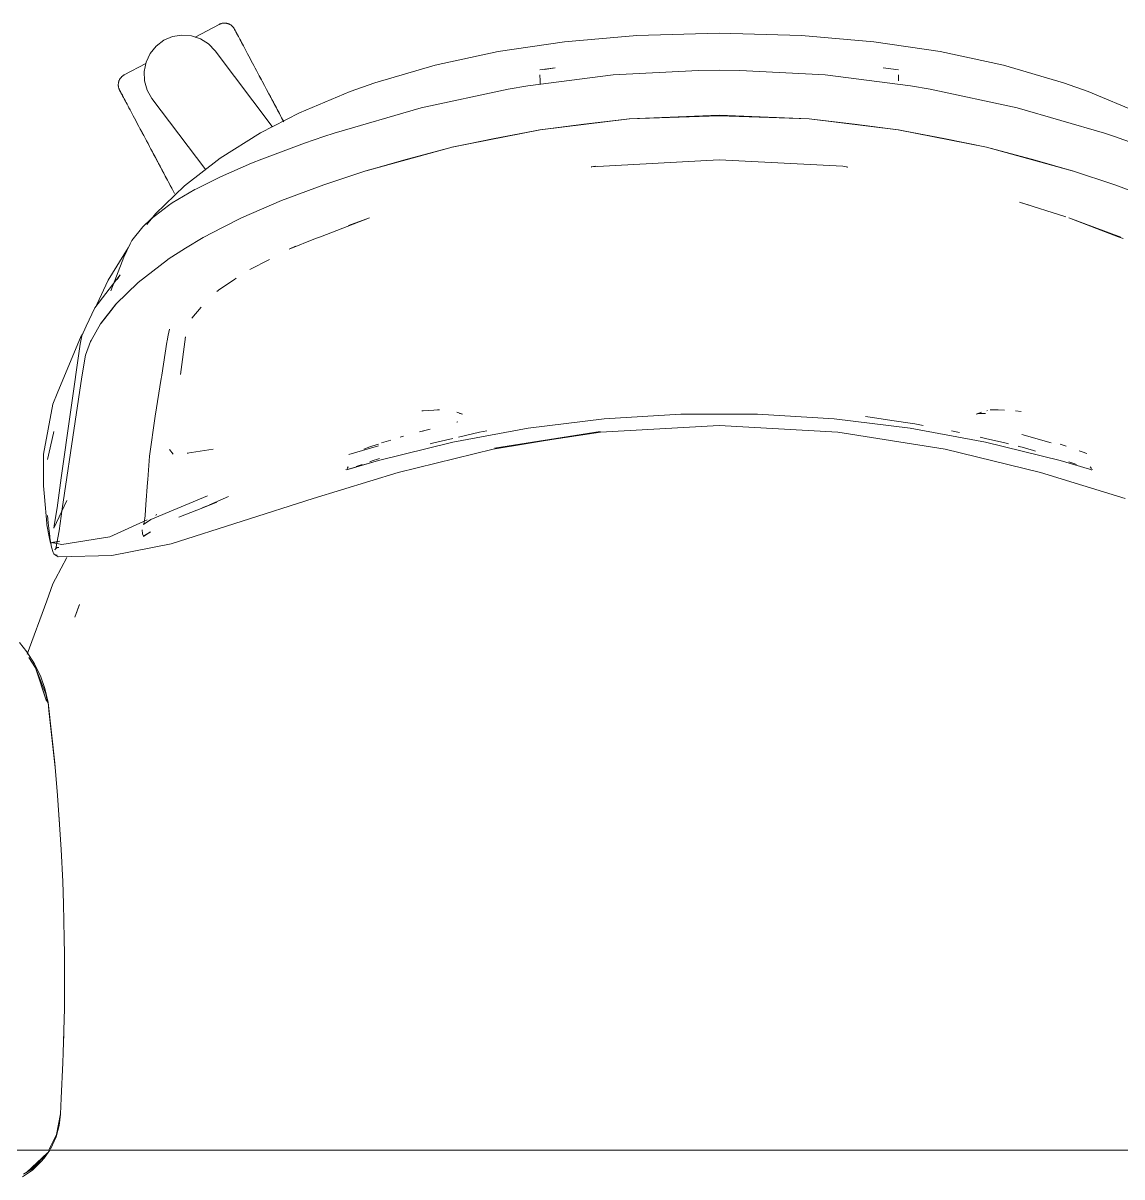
# Model space of a CAD drawing. Header units: millimetres. Extents: x 155927 to 317870, y -36033 to 97293.
# Drawn here: x 176672.1 to 177060.7, y 25118.5 to 25526.6 of the extents above; entities that cross this region are included whole.
import ezdxf

# ---------------------------------------------------------------- set-up
doc = ezdxf.new("R2010")
doc.units = ezdxf.units.MM
doc.header["$MEASUREMENT"] = 0
doc.layers.add('G-IMPT', color=8, linetype='CONTINUOUS', lineweight=9)
doc.layers.add('I-FURN', color=8, linetype='CONTINUOUS', lineweight=9)

msp = doc.modelspace()

# ---------------------------------------------------------------- linework, layer by layer
at = {"layer": 'G-IMPT'}
for p, q in [((176918.26, 25523.13), (176889.12, 25522.28)), ((176947.4, 25522.28), (176918.26, 25523.13)), ((176863.55, 25520.02), (176840.13, 25516.53)), ((176889.12, 25522.28), (176863.55, 25520.02)), ((176972.97, 25520.02), (176947.4, 25522.28)), ((176996.39, 25516.53), (176972.97, 25520.02)), ((176817.76, 25511.72), (176840.13, 25516.53)), ((177018.75, 25511.72), (176996.39, 25516.53)), ((176796.52, 25505.54), (176817.76, 25511.72)), ((176854.84, 25510.12), (176860.26, 25510.77)), ((176856.49, 25510.2), (176860.26, 25510.77)), ((176981.68, 25510.12), (176976.26, 25510.77)), ((177040, 25505.54), (177018.75, 25511.72)), ((176880.74, 25508.29), (176850.58, 25504.47)), ((176854.81, 25508.36), (176854.89, 25506.27)), ((176854.81, 25508.36), (176854.82, 25508.25)), ((176910.95, 25509.9), (176880.74, 25508.29)), ((176910.95, 25509.9), (176918.26, 25510)), ((176925.57, 25509.9), (176918.26, 25510)), ((176925.57, 25509.9), (176955.78, 25508.29)), ((176955.78, 25508.29), (176985.94, 25504.47)), ((176981.63, 25506.27), (176981.71, 25508.36)), ((176981.71, 25508.36), (176981.7, 25508.25)), ((176787.79, 25502.47), (176769.81, 25494.95)), ((176787.79, 25502.47), (176796.52, 25505.54)), ((176843.65, 25503.29), (176812.86, 25496.62)), ((176850.58, 25504.47), (176843.65, 25503.29)), ((176854.93, 25505.02), (176854.89, 25506.27)), ((176985.94, 25504.47), (176992.87, 25503.29)), ((177023.65, 25496.62), (176992.87, 25503.29)), ((177040, 25505.54), (177048.73, 25502.47)), ((177048.73, 25502.47), (177066.71, 25494.95)), ((176769.81, 25494.95), (176756.04, 25487.86)), ((176782.04, 25487.68), (176812.86, 25496.62)), ((177023.65, 25496.62), (177054.48, 25487.68)), ((176886.44, 25492.76), (176854.85, 25488.93)), ((176886.48, 25492.72), (176854.93, 25488.94)), ((176870.41, 25490.88), (176854.93, 25488.94)), ((176870.41, 25490.88), (176886.48, 25492.72)), ((176918.26, 25494.09), (176886.44, 25492.76)), ((176886.48, 25492.72), (176918.26, 25493.86)), ((176886.48, 25492.72), (176901.38, 25493.4)), ((176901.38, 25493.4), (176918.26, 25493.86)), ((176950.08, 25492.76), (176918.26, 25494.09)), ((176935.14, 25493.4), (176918.26, 25493.86)), ((176950.04, 25492.72), (176918.26, 25493.86)), ((176935.14, 25493.4), (176950.04, 25492.72)), ((176950.04, 25492.72), (176981.59, 25488.94)), ((176950.04, 25492.72), (176966.11, 25490.88)), ((176950.08, 25492.76), (176981.67, 25488.93)), ((176981.59, 25488.94), (176966.11, 25490.88)), ((176756.04, 25487.86), (176741.74, 25478.89)), ((176771.61, 25484.14), (176778.43, 25486.48)), ((176782.04, 25487.68), (176778.43, 25486.48)), ((176854.93, 25488.94), (176823.69, 25482.72)), ((176823.69, 25482.72), (176854.85, 25488.93)), ((176854.93, 25488.94), (176838.82, 25485.84)), ((177012.72, 25482.76), (176981.59, 25488.94)), ((176981.59, 25488.94), (176997.7, 25485.84)), ((177012.72, 25482.76), (176981.67, 25488.93)), ((177054.48, 25487.68), (177058.09, 25486.48)), ((177065.02, 25484.08), (177058.09, 25486.48)), ((176771.61, 25484.14), (176756.54, 25478.54)), ((176823.8, 25482.76), (176793.3, 25474.38)), ((176823.8, 25482.76), (176793.39, 25474.34)), ((176806.56, 25478.11), (176823.8, 25482.76)), ((176823.8, 25482.76), (176838.82, 25485.84)), ((177012.72, 25482.76), (176997.7, 25485.84)), ((177029.96, 25478.11), (177012.72, 25482.76)), ((177012.72, 25482.76), (177043.22, 25474.38)), ((177012.72, 25482.76), (177043.13, 25474.34)), ((176741.74, 25478.89), (176729.14, 25469.08)), ((176752.86, 25477.06), (176756.54, 25478.54)), ((176806.56, 25478.11), (176793.39, 25474.34)), ((176918.26, 25478.27), (176872.92, 25475.77)), ((176918.26, 25478.32), (176961.99, 25476)), ((176918.26, 25478.27), (176961.99, 25476)), ((177029.96, 25478.11), (177043.13, 25474.34)), ((176741.9, 25472.29), (176752.86, 25477.06)), ((176778.39, 25469.37), (176793.3, 25474.38)), ((176872.92, 25475.77), (176874.53, 25476)), ((176872.98, 25475.72), (176873.23, 25475.76)), ((176874.53, 25476), (176873.23, 25475.76)), ((176961.99, 25476), (176963.77, 25475.73)), ((176961.99, 25476), (176963.29, 25475.76)), ((176963.54, 25475.72), (176963.29, 25475.76)), ((177043.22, 25474.38), (177058.13, 25469.37)), ((176733.44, 25468.07), (176741.46, 25472.07)), ((176741.9, 25472.29), (176741.46, 25472.07)), ((176718.85, 25459.12), (176729.14, 25469.08)), ((176732.85, 25467.76), (176724.85, 25463.03)), ((176733.44, 25468.07), (176732.85, 25467.76)), ((176778.39, 25469.37), (176763.51, 25463.91)), ((177073.01, 25463.91), (177058.13, 25469.37)), ((176717.43, 25457.45), (176723.56, 25462.17)), ((176723.56, 25462.17), (176724.85, 25463.03)), ((176763.51, 25463.91), (176749.28, 25457.74)), ((177024.4, 25463.31), (177027.84, 25462.24)), ((177024.4, 25463.31), (177040.89, 25458.06)), ((176718.85, 25459.12), (176715.85, 25455.45)), ((176742.56, 25454.35), (176749.28, 25457.74)), ((176794.64, 25457.78), (176777.2, 25451.07)), ((176794.64, 25457.78), (176787.21, 25455.06)), ((177041.88, 25457.78), (177060.28, 25450.96)), ((177041.88, 25457.78), (177059.32, 25451.07)), ((176710.54, 25449.69), (176714.4, 25454.56)), ((176714.4, 25454.56), (176717.43, 25457.45)), ((176742.56, 25454.35), (176735.76, 25450.78)), ((176710.54, 25449.69), (176709.93, 25448.56)), ((176729.54, 25447.01), (176735.76, 25450.78)), ((176775.47, 25450.4), (176766.14, 25446.68)), ((176777.2, 25451.07), (176775.47, 25450.4)), ((177059.32, 25451.07), (177061.05, 25450.4)), ((176702.11, 25435.75), (176709.23, 25447.2)), ((176708.75, 25446.12), (176707.68, 25443.89)), ((176709.93, 25448.56), (176708.75, 25446.12)), ((176729.54, 25447.01), (176723.44, 25443.13)), ((176766.14, 25446.68), (176768.39, 25447.68)), ((176703.17, 25431.98), (176707.68, 25443.89)), ((176712.75, 25434.94), (176723.18, 25442.96)), ((176723.44, 25443.13), (176723.18, 25442.96)), ((176752.31, 25439.51), (176759.28, 25443.05)), ((176706.4, 25437.64), (176697.46, 25425.94)), ((176706.4, 25437.64), (176705.41, 25435.91)), ((176698.13, 25427.12), (176702.11, 25435.75)), ((176712.75, 25434.94), (176704.84, 25427.2)), ((176741.7, 25432.48), (176746.83, 25435.98)), ((176746.83, 25435.98), (176747.41, 25436.37)), ((176741.7, 25432.48), (176740.6, 25431.73)), ((176694.42, 25419.41), (176697.46, 25425.94)), ((176699.43, 25420.24), (176704.84, 25427.2)), ((176705.15, 25427.41), (176699.75, 25420.46)), ((176705.15, 25427.41), (176702.34, 25423.84)), ((176735.07, 25426.21), (176731.73, 25422.3)), ((176699.75, 25420.46), (176702.34, 25423.84)), ((176693.14, 25416.66), (176692.37, 25415.49)), ((176694.42, 25419.41), (176692.85, 25416.05)), ((176699.43, 25420.24), (176696.14, 25414.4)), ((176723.86, 25418.4), (176723.4, 25416.23)), ((176685.53, 25365.84), (176692.21, 25413.06)), ((176692.37, 25415.49), (176685.57, 25399.04)), ((176692.21, 25413.06), (176692.85, 25416.05)), ((176694.17, 25409.19), (176695.92, 25413.98)), ((176696.14, 25414.4), (176695.92, 25413.98)), ((176721.11, 25402.06), (176722.91, 25413.78)), ((176722.91, 25413.78), (176722.98, 25414.25)), ((176723.4, 25416.23), (176722.98, 25414.25)), ((176727.79, 25402.36), (176729.57, 25415.71)), ((176729.57, 25415.71), (176729.42, 25415.24)), ((176694.17, 25409.19), (176692.87, 25401.52)), ((176690.48, 25385.75), (176692.87, 25401.52)), ((176718.82, 25387.58), (176720.93, 25400.94)), ((176720.93, 25400.94), (176721.01, 25401.45)), ((176721.11, 25402.06), (176721.01, 25401.45)), ((176685.57, 25399.04), (176684.18, 25395.68)), ((176682.59, 25391.82), (176684.18, 25395.68)), ((176679.35, 25374.12), (176682.59, 25391.82)), ((176813.58, 25389.48), (176813.1, 25389.45)), ((176817.28, 25389.76), (176813.58, 25389.48)), ((176817.28, 25389.76), (176818.66, 25389.86)), ((176819.36, 25389.86), (176818.66, 25389.86)), ((176827.45, 25388.33), (176825.5, 25389.01)), ((176827.45, 25388.33), (176826.4, 25388.54)), ((176904.7, 25388.32), (176877.63, 25386.67)), ((176931.82, 25388.32), (176904.7, 25388.32)), ((176931.82, 25388.32), (176958.89, 25386.67)), ((177009.07, 25388.33), (177011.02, 25389.01)), ((177010.12, 25388.54), (177009.07, 25388.33)), ((177010.12, 25388.54), (177012.42, 25388.57)), ((177012.28, 25388.59), (177012.42, 25388.57)), ((177012.91, 25389.54), (177013.18, 25389.62)), ((177014.13, 25389.87), (177019.18, 25389.78)), ((177014.13, 25389.87), (177016.91, 25389.86)), ((177019.18, 25389.78), (177016.91, 25389.86)), ((177022.98, 25389.47), (177025.07, 25389.25)), ((176685.92, 25354.88), (176690.48, 25385.75)), ((176718.82, 25387.58), (176716.79, 25373.51)), ((176825.85, 25385.66), (176825.44, 25385.52)), ((176850.71, 25383.37), (176877.63, 25386.67)), ((176876.27, 25381.97), (176918.26, 25384.33)), ((176960.25, 25381.97), (176918.26, 25384.33)), ((176985.81, 25383.37), (176958.89, 25386.67)), ((176971.66, 25387.29), (176970, 25387.47)), ((176980.18, 25385.99), (176971.66, 25387.29)), ((176980.18, 25385.99), (176985.81, 25385.14)), ((176985.81, 25385.14), (176987.43, 25384.89)), ((176990.34, 25384.34), (176987.43, 25384.89)), ((176680.76, 25372.26), (176682.8, 25381.56)), ((176682.8, 25381.56), (176682.96, 25382.14)), ((176805.43, 25380.15), (176806.55, 25380.48)), ((176812.23, 25382.06), (176816.09, 25383.06)), ((176812.23, 25382.06), (176813.75, 25382.45)), ((176824.04, 25378.44), (176850.71, 25383.37)), ((176833.45, 25381.92), (176826.03, 25380.21)), ((176836.08, 25382.39), (176833.45, 25381.92)), ((176838.36, 25375.98), (176876.1, 25382.23)), ((176876.1, 25382.23), (176838.74, 25376.24)), ((176876.27, 25381.97), (176838.74, 25376.24)), ((176998.16, 25375.98), (176960.25, 25381.97)), ((177012.48, 25378.44), (176985.81, 25383.37)), ((177000.44, 25382.41), (177003.26, 25381.88)), ((177010.49, 25380.21), (177012.46, 25379.76)), ((177035.7, 25378.18), (177025.23, 25381.11)), ((176730.11, 25374.52), (176739.28, 25375.92)), ((176797.73, 25377.09), (176787.3, 25374.05)), ((176792.55, 25375.96), (176794.71, 25376.72)), ((176795.43, 25376.98), (176794.71, 25376.72)), ((176795.43, 25376.98), (176797.73, 25377.75)), ((176824.04, 25378.44), (176797.72, 25371.89)), ((176798.86, 25378.13), (176799.65, 25378.37)), ((176799.65, 25378.37), (176802.14, 25379.16)), ((176804.67, 25367.66), (176838.36, 25375.98)), ((176817.31, 25378.21), (176816.02, 25377.87)), ((176824.06, 25379.76), (176817.31, 25378.21)), ((176998.16, 25375.98), (177031.84, 25367.66)), ((177019.21, 25378.21), (177012.46, 25379.76)), ((177012.48, 25378.44), (177038.8, 25371.89)), ((177019.21, 25378.21), (177020.51, 25377.87)), ((177024.23, 25376.91), (177024.05, 25376.95)), ((177025.37, 25376.59), (177024.23, 25376.91)), ((177025.37, 25376.59), (177029.37, 25375.47)), ((177038.79, 25377.73), (177041, 25377.01)), ((176679.35, 25374.12), (176679.32, 25367.15)), ((176716.78, 25373.43), (176716.16, 25365.19)), ((176716.78, 25373.43), (176716.79, 25373.51)), ((176725.16, 25374.17), (176723.89, 25375.81)), ((176730.11, 25374.52), (176730.46, 25374.57)), ((176797.72, 25371.89), (176786.5, 25368.62)), ((176797.72, 25371.89), (176786.9, 25368.78)), ((176797.72, 25371.89), (176787.19, 25368.83)), ((176794.7, 25371.5), (176795.5, 25371.79)), ((176797.73, 25372.52), (176795.5, 25371.79)), ((176797.73, 25372.52), (176798.18, 25372.67)), ((177029.37, 25375.47), (177030.06, 25375.27)), ((177038.8, 25371.89), (177049.22, 25368.82)), ((177046.55, 25375.02), (177045.54, 25375.39)), ((177046.55, 25375.02), (177048.21, 25374.41)), ((176786.5, 25368.62), (176786.26, 25368.76)), ((176787.04, 25369.71), (176786.66, 25369.1)), ((176787.04, 25369.71), (176786.89, 25369.5)), ((176787.19, 25368.83), (176786.9, 25368.78)), ((176790.98, 25370.16), (176789.9, 25369.77)), ((176791.95, 25370.51), (176790.98, 25370.16)), ((177044, 25370.73), (177041.9, 25371.48)), ((177044, 25370.73), (177044.65, 25370.49)), ((177049.5, 25368.75), (177049.22, 25368.82)), ((177049.48, 25369.71), (177049.63, 25369.5)), ((177049.48, 25369.71), (177049.86, 25369.1)), ((177049.79, 25368.68), (177049.5, 25368.75)), ((177050.02, 25368.62), (177049.79, 25368.68)), ((177050.25, 25368.71), (177050.02, 25368.62)), ((176679.32, 25367.15), (176679.32, 25362.98)), ((176685.53, 25365.84), (176684.09, 25355.18)), ((176716.08, 25364.2), (176715.52, 25356.34)), ((176716.16, 25365.19), (176716.08, 25364.2)), ((176804.67, 25367.66), (176774.7, 25358.48)), ((177061.82, 25358.48), (177031.84, 25367.66)), ((176679.66, 25359.03), (176679.32, 25362.98)), ((176680.47, 25349.7), (176679.66, 25359.03)), ((176682.9, 25347.99), (176687.53, 25357.74)), ((176715.52, 25356.34), (176715.23, 25352.47)), ((176717.3, 25351.03), (176737.28, 25359.47)), ((176774.7, 25358.48), (176724.46, 25342.49)), ((176740.54, 25357.19), (176735.44, 25355.16)), ((176735.44, 25355.16), (176740.56, 25357.19)), ((176735.64, 25355.17), (176740.54, 25357.19)), ((176738.02, 25356.19), (176744.74, 25359.24)), ((176680.99, 25349.87), (176680.77, 25352.46)), ((176683.88, 25353.88), (176683.05, 25348.86)), ((176683.88, 25353.88), (176684.09, 25355.18)), ((176684.81, 25347.03), (176685.92, 25354.88)), ((176715.22, 25352.38), (176714.93, 25350)), ((176715.22, 25352.38), (176715.23, 25352.47)), ((176719.02, 25352.48), (176719.29, 25352.92)), ((176735.64, 25355.17), (176727.17, 25351.92)), ((176680.47, 25349.7), (176680.51, 25349.23)), ((176680.51, 25349.23), (176681.32, 25344.98)), ((176681.5, 25345.18), (176680.99, 25349.87)), ((176682.9, 25347.99), (176683.05, 25348.86)), ((176702.8, 25344.93), (176715.97, 25350.91)), ((176714.16, 25347.35), (176714.33, 25346)), ((176714.63, 25349.27), (176717.3, 25351.03)), ((176714.92, 25349.99), (176714.63, 25349.27)), ((176714.92, 25349.99), (176714.93, 25350)), ((176681.32, 25344.98), (176681.76, 25342.66)), ((176681.58, 25344.57), (176681.5, 25345.18)), ((176681.58, 25344.57), (176682.11, 25341.29)), ((176685.04, 25343.38), (176681.76, 25342.66)), ((176685.04, 25343.38), (176682.18, 25342.9)), ((176683.7, 25340.76), (176684.81, 25347.03)), ((176702.8, 25344.93), (176685.76, 25342.21)), ((176714.33, 25346), (176714.61, 25345.13)), ((176717.09, 25346.66), (176714.61, 25345.13)), ((176714.61, 25345.13), (176717.08, 25346.62)), ((176714.63, 25345.07), (176714.61, 25345.13)), ((176714.63, 25345.07), (176717.09, 25346.66)), ((176682.67, 25339.43), (176682.11, 25341.29)), ((176682.18, 25342.9), (176685.76, 25342.21)), ((176682.67, 25339.43), (176682.99, 25338.89)), ((176683.87, 25341.38), (176683.31, 25340.28)), ((176683.71, 25340.78), (176683.31, 25340.28)), ((176683.87, 25341.38), (176683.7, 25340.76)), ((176683.71, 25340.78), (176684.25, 25341.1)), ((176684.75, 25341.18), (176684.25, 25341.1)), ((176703.5, 25338.3), (176724.46, 25342.49)), ((176682.99, 25338.89), (176683.48, 25338.52)), ((176684.52, 25337.91), (176683.48, 25338.52)), ((176684.1, 25338.39), (176683.48, 25338.52)), ((176683.48, 25338.52), (176683.56, 25338.49)), ((176684.1, 25338.39), (176683.56, 25338.49)), ((176687.54, 25337.66), (176683.56, 25330.07)), ((176703.5, 25338.3), (176684.52, 25337.91)), ((176680.45, 25322.34), (176682.64, 25328.31)), ((176683.56, 25330.07), (176682.64, 25328.31)), ((176673.5, 25303.4), (176680.45, 25322.34)), ((176692.04, 25321.04), (176690.41, 25316.57)), ((176690.41, 25316.57), (176691.79, 25320.45)), ((176692.04, 25321.04), (176691.79, 25320.45)), ((176670.76, 25307.6), (176673.39, 25304.3)), ((176676.12, 25299.97), (176673.39, 25304.3)), ((176676.51, 25298.65), (176674.09, 25302.23)), ((176676.12, 25299.97), (176678.31, 25295.39)), ((176680.12, 25289.43), (176676.51, 25298.65)), ((176676.51, 25298.65), (176677.41, 25295.94)), ((176676.51, 25298.65), (176680.33, 25286.79)), ((176677.41, 25295.94), (176680.33, 25286.79)), ((176678.31, 25295.39), (176679.75, 25291.26)), ((176680.91, 25286.3), (176679.75, 25291.26)), ((176680.69, 25286.37), (176680.12, 25289.43)), ((176680.91, 25286.3), (176683.37, 25263.34)), ((176680.91, 25286.3), (176681.24, 25283.48)), ((176680.91, 25286.3), (176683.26, 25264.86)), ((176683.37, 25263.34), (176681.24, 25283.48)), ((176683.26, 25264.86), (176684.25, 25253.46)), ((176684.98, 25243.18), (176684.25, 25253.46)), ((176684.84, 25245.22), (176684.71, 25246.64)), ((176684.84, 25245.22), (176684.93, 25243.31)), ((176684.98, 25243.18), (176685.54, 25234.3)), ((176686.08, 25223), (176685.54, 25234.3)), ((176686.08, 25223), (176686.37, 25215.12)), ((176686.66, 25202.81), (176686.37, 25215.12)), ((176686.45, 25211.25), (176686.53, 25209.59)), ((176686.53, 25209.59), (176686.53, 25207.51)), ((176686.66, 25202.81), (176686.74, 25197.34)), ((176686.74, 25182.63), (176686.74, 25197.34)), ((176686.69, 25178.12), (176686.74, 25182.63)), ((176686.69, 25178.12), (176686.31, 25162.45)), ((176686.37, 25165.85), (176686.52, 25169.17)), ((176686.52, 25171.39), (176686.52, 25169.17)), ((176686.31, 25162.45), (176686.19, 25158.9)), ((176685.57, 25146.34), (176686.19, 25158.9)), ((176685.57, 25146.34), (176685.29, 25140.68)), ((176683.92, 25133.56), (176685.29, 25140.9)), ((176685.29, 25140.68), (176684.79, 25136.67)), ((176684.79, 25136.67), (176683.73, 25132.71)), ((176681.74, 25128.39), (176683.73, 25132.71)), ((176681.82, 25129.3), (176683.92, 25133.56)), ((176673.32, 25120.16), (176680.71, 25127.06)), ((176675.41, 25121.35), (176680.71, 25127.06)), ((176680.71, 25127.06), (176678.48, 25124.65)), ((176681.49, 25128.03), (176679.54, 25125.17)), ((176681.82, 25129.3), (176681.19, 25128.03)), ((176674.95, 25121.57), (176678.48, 25124.65)), ((176678.4, 25123.85), (176675.36, 25120.98)), ((176678.4, 25123.85), (176679.54, 25125.17)), ((176675.36, 25120.98), (176671.9, 25118.54)), ((176672.26, 25119.47), (176675.41, 25121.35)), ((176673.32, 25120.16), (176674.79, 25121.44))]:
    msp.add_line(p, q, dxfattribs=at)
at = {"layer": 'I-FURN'}
for p, q in [((176741.38, 25526.17), (176732.97, 25521.7)), ((176741.38, 25526.17), (176741.52, 25526.24)), ((176741.52, 25526.24), (176741.67, 25526.31)), ((176741.67, 25526.31), (176741.82, 25526.37)), ((176741.82, 25526.37), (176741.97, 25526.42)), ((176741.97, 25526.42), (176742.12, 25526.47)), ((176742.12, 25526.47), (176742.28, 25526.52)), ((176742.28, 25526.52), (176742.44, 25526.55)), ((176742.44, 25526.55), (176742.59, 25526.58)), ((176742.59, 25526.58), (176742.75, 25526.61)), ((176742.75, 25526.61), (176742.91, 25526.62)), ((176742.91, 25526.62), (176743.07, 25526.64)), ((176743.07, 25526.64), (176743.24, 25526.64)), ((176743.24, 25526.64), (176743.4, 25526.64)), ((176743.4, 25526.64), (176743.56, 25526.63)), ((176743.56, 25526.63), (176743.72, 25526.61)), ((176743.72, 25526.61), (176743.88, 25526.59)), ((176743.88, 25526.59), (176744.04, 25526.57)), ((176744.04, 25526.57), (176744.19, 25526.53)), ((176744.19, 25526.53), (176744.35, 25526.49)), ((176744.35, 25526.49), (176744.51, 25526.45)), ((176744.51, 25526.45), (176744.66, 25526.39)), ((176744.66, 25526.39), (176744.81, 25526.34)), ((176744.81, 25526.34), (176744.96, 25526.27)), ((176744.96, 25526.27), (176745.1, 25526.2)), ((176745.1, 25526.2), (176745.24, 25526.12)), ((176745.24, 25526.12), (176745.38, 25526.04)), ((176745.38, 25526.04), (176745.52, 25525.96)), ((176745.52, 25525.96), (176745.65, 25525.86)), ((176745.65, 25525.86), (176745.78, 25525.77)), ((176745.78, 25525.77), (176745.9, 25525.66)), ((176745.9, 25525.66), (176746.02, 25525.55)), ((176746.02, 25525.55), (176746.14, 25525.44)), ((176746.14, 25525.44), (176746.25, 25525.33)), ((176746.25, 25525.33), (176746.35, 25525.2)), ((176746.35, 25525.2), (176746.46, 25525.08)), ((176746.46, 25525.08), (176746.55, 25524.95)), ((176746.55, 25524.95), (176746.64, 25524.82)), ((176746.64, 25524.82), (176746.73, 25524.68)), ((176746.73, 25524.68), (176746.81, 25524.54)), ((176746.81, 25524.54), (176746.83, 25524.5)), ((176746.83, 25524.5), (176746.84, 25524.48)), ((176746.85, 25524.45), (176746.83, 25524.5)), ((176746.83, 25524.5), (176746.83, 25524.5)), ((176746.84, 25524.48), (176746.87, 25524.42)), ((176746.9, 25524.37), (176746.85, 25524.45)), ((176746.87, 25524.42), (176746.93, 25524.32)), ((176746.96, 25524.25), (176746.9, 25524.37)), ((176746.93, 25524.32), (176747, 25524.18)), ((176747.05, 25524.09), (176746.96, 25524.25)), ((176747, 25524.18), (176747.1, 25524)), ((176747.16, 25523.89), (176747.05, 25524.09)), ((176747.1, 25524), (176747.21, 25523.78)), ((176747.28, 25523.65), (176747.16, 25523.89)), ((176747.21, 25523.78), (176747.35, 25523.52)), ((176747.43, 25523.37), (176747.28, 25523.65)), ((176747.35, 25523.52), (176747.51, 25523.23)), ((176747.6, 25523.05), (176747.43, 25523.37)), ((176747.51, 25523.23), (176747.69, 25522.89)), ((176747.79, 25522.69), (176747.6, 25523.05)), ((176747.69, 25522.89), (176747.88, 25522.52)), ((176719.13, 25518.51), (176721.82, 25520.54)), ((176721.82, 25520.54), (176724.92, 25521.87)), ((176724.92, 25521.87), (176728.25, 25522.41)), ((176728.25, 25522.41), (176731.62, 25522.15)), ((176731.62, 25522.15), (176734.82, 25521.08)), ((176734.82, 25521.08), (176737.67, 25519.28)), ((176737.67, 25519.28), (176740.01, 25516.85)), ((176748, 25522.3), (176747.79, 25522.69)), ((176747.88, 25522.52), (176748.1, 25522.11)), ((176748.23, 25521.87), (176748, 25522.3)), ((176748.1, 25522.11), (176748.34, 25521.66)), ((176748.48, 25521.41), (176748.23, 25521.87)), ((176748.34, 25521.66), (176748.6, 25521.18)), ((176748.74, 25520.9), (176748.48, 25521.41)), ((176748.6, 25521.18), (176748.87, 25520.66)), ((176749.03, 25520.37), (176748.74, 25520.9)), ((176748.87, 25520.66), (176749.16, 25520.11)), ((176749.33, 25519.8), (176749.03, 25520.37)), ((176749.16, 25520.11), (176749.47, 25519.53)), ((176749.65, 25519.2), (176749.33, 25519.8)), ((176749.99, 25518.56), (176749.65, 25519.2)), ((176715.56, 25512.85), (176717, 25515.9)), ((176717, 25515.9), (176719.13, 25518.51)), ((176740.01, 25516.85), (176760.16, 25490.11)), ((176750.34, 25517.9), (176749.99, 25518.56)), ((176750.71, 25517.21), (176750.34, 25517.9)), ((176751.09, 25516.48), (176750.71, 25517.21)), ((176751.49, 25515.73), (176751.09, 25516.48)), ((176751.9, 25514.96), (176751.49, 25515.73)), ((176752.33, 25514.16), (176751.9, 25514.96)), ((176715.46, 25512.39), (176707.88, 25508.36)), ((176714.89, 25509.54), (176715.56, 25512.85)), ((176752.77, 25513.33), (176752.33, 25514.16)), ((176753.22, 25512.49), (176752.77, 25513.33)), ((176753.68, 25511.62), (176753.22, 25512.49)), ((176754.15, 25510.73), (176753.68, 25511.62)), ((176754.63, 25509.83), (176754.15, 25510.73)), ((176706.05, 25506.34), (176706.11, 25506.48)), ((176706.11, 25506.48), (176706.18, 25506.63)), ((176706.18, 25506.63), (176706.26, 25506.77)), ((176706.26, 25506.77), (176706.34, 25506.91)), ((176706.34, 25506.91), (176706.43, 25507.04)), ((176706.43, 25507.04), (176706.52, 25507.18)), ((176706.52, 25507.18), (176706.62, 25507.3)), ((176706.62, 25507.3), (176706.72, 25507.43)), ((176706.72, 25507.43), (176706.83, 25507.55)), ((176706.83, 25507.55), (176706.94, 25507.66)), ((176706.94, 25507.66), (176707.06, 25507.78)), ((176707.06, 25507.78), (176707.18, 25507.88)), ((176707.18, 25507.88), (176707.3, 25507.98)), ((176707.3, 25507.98), (176707.43, 25508.08)), ((176707.43, 25508.08), (176707.57, 25508.17)), ((176707.57, 25508.17), (176707.7, 25508.26)), ((176707.7, 25508.26), (176707.84, 25508.34)), ((176707.84, 25508.34), (176707.88, 25508.36)), ((176715.03, 25506.17), (176714.89, 25509.54)), ((176754.37, 25510.32), (176754.86, 25509.4)), ((176755.12, 25508.9), (176754.63, 25509.83)), ((176754.86, 25509.4), (176755.35, 25508.47)), ((176755.62, 25507.97), (176755.12, 25508.9)), ((176755.35, 25508.47), (176755.85, 25507.53)), ((176756.13, 25507.01), (176755.62, 25507.97)), ((176755.85, 25507.53), (176756.36, 25506.57)), ((176756.64, 25506.05), (176756.13, 25507.01)), ((176756.36, 25506.57), (176756.88, 25505.6)), ((176705.74, 25504.92), (176705.75, 25505.09)), ((176705.74, 25504.76), (176705.74, 25504.92)), ((176705.75, 25504.6), (176705.74, 25504.76)), ((176705.75, 25505.09), (176705.77, 25505.25)), ((176705.76, 25504.44), (176705.75, 25504.6)), ((176705.78, 25504.28), (176705.76, 25504.44)), ((176705.77, 25505.25), (176705.79, 25505.41)), ((176705.8, 25504.12), (176705.78, 25504.28)), ((176705.79, 25505.41), (176705.82, 25505.56)), ((176705.83, 25503.96), (176705.8, 25504.12)), ((176705.82, 25505.56), (176705.85, 25505.72)), ((176705.87, 25503.81), (176705.83, 25503.96)), ((176705.85, 25505.72), (176705.89, 25505.88)), ((176705.91, 25503.65), (176705.87, 25503.81)), ((176705.89, 25505.88), (176705.94, 25506.03)), ((176705.96, 25503.5), (176705.91, 25503.65)), ((176705.94, 25506.03), (176705.99, 25506.19)), ((176706.01, 25503.35), (176705.96, 25503.5)), ((176705.99, 25506.19), (176706.05, 25506.34)), ((176706.07, 25503.2), (176706.01, 25503.35)), ((176706.14, 25503.05), (176706.07, 25503.2)), ((176706.21, 25502.91), (176706.14, 25503.05)), ((176706.22, 25502.9), (176706.21, 25502.91)), ((176706.21, 25502.91), (176706.22, 25502.89)), ((176706.24, 25502.86), (176706.22, 25502.9)), ((176706.22, 25502.89), (176706.26, 25502.83)), ((176706.28, 25502.78), (176706.24, 25502.86)), ((176706.26, 25502.83), (176706.31, 25502.73)), ((176706.35, 25502.65), (176706.28, 25502.78)), ((176706.31, 25502.73), (176706.38, 25502.58)), ((176706.43, 25502.49), (176706.35, 25502.65)), ((176706.38, 25502.58), (176706.48, 25502.4)), ((176706.54, 25502.29), (176706.43, 25502.49)), ((176706.48, 25502.4), (176706.6, 25502.19)), ((176715.97, 25502.93), (176715.03, 25506.17)), ((176717.66, 25500.01), (176715.97, 25502.93)), ((176757.16, 25505.08), (176756.64, 25506.05)), ((176756.88, 25505.6), (176757.4, 25504.62)), ((176757.68, 25504.09), (176757.16, 25505.08)), ((176757.4, 25504.62), (176757.92, 25503.64)), ((176758.21, 25503.1), (176757.68, 25504.09)), ((176757.92, 25503.64), (176758.45, 25502.64)), ((176758.74, 25502.1), (176758.21, 25503.1)), ((176758.45, 25502.64), (176758.98, 25501.64)), ((176706.67, 25502.05), (176706.54, 25502.29)), ((176706.6, 25502.19), (176706.73, 25501.93)), ((176706.82, 25501.77), (176706.67, 25502.05)), ((176706.73, 25501.93), (176706.89, 25501.63)), ((176706.99, 25501.45), (176706.82, 25501.77)), ((176706.89, 25501.63), (176707.07, 25501.29)), ((176707.18, 25501.1), (176706.99, 25501.45)), ((176707.07, 25501.29), (176707.27, 25500.92)), ((176707.38, 25500.7), (176707.18, 25501.1)), ((176707.27, 25500.92), (176707.49, 25500.51)), ((176707.61, 25500.28), (176707.38, 25500.7)), ((176707.49, 25500.51), (176707.72, 25500.07)), ((176707.86, 25499.81), (176707.61, 25500.28)), ((176707.72, 25500.07), (176707.98, 25499.58)), ((176708.13, 25499.31), (176707.86, 25499.81)), ((176707.98, 25499.58), (176708.26, 25499.07)), ((176708.41, 25498.77), (176708.13, 25499.31)), ((176708.26, 25499.07), (176708.55, 25498.52)), ((176708.71, 25498.2), (176708.41, 25498.77)), ((176708.55, 25498.52), (176708.86, 25497.93)), ((176736.74, 25474.7), (176717.66, 25500.01)), ((176759.27, 25501.1), (176758.74, 25502.1)), ((176758.98, 25501.64), (176759.52, 25500.64)), ((176759.8, 25500.1), (176759.27, 25501.1)), ((176759.52, 25500.64), (176760.05, 25499.64)), ((176760.34, 25499.09), (176759.8, 25500.1)), ((176760.05, 25499.64), (176760.59, 25498.63)), ((176760.87, 25498.09), (176760.34, 25499.09)), ((176760.59, 25498.63), (176761.12, 25497.63)), ((176708.86, 25497.93), (176709.19, 25497.31)), ((176709.19, 25497.31), (176709.53, 25496.67)), ((176709.53, 25496.67), (176709.89, 25495.99)), ((176709.89, 25495.99), (176710.27, 25495.28)), ((176710.27, 25495.28), (176710.66, 25494.55)), ((176710.66, 25494.55), (176711.06, 25493.78)), ((176761.41, 25497.09), (176760.87, 25498.09)), ((176761.12, 25497.63), (176761.65, 25496.62)), ((176761.94, 25496.09), (176761.41, 25497.09)), ((176761.65, 25496.62), (176762.18, 25495.63)), ((176762.47, 25495.09), (176761.94, 25496.09)), ((176762.18, 25495.63), (176762.71, 25494.64)), ((176762.99, 25494.1), (176762.47, 25495.09)), ((176762.71, 25494.64), (176763.23, 25493.65)), ((176711.06, 25493.78), (176711.48, 25493)), ((176711.48, 25493), (176711.91, 25492.19)), ((176711.91, 25492.19), (176712.36, 25491.35)), ((176712.6, 25490.89), (176712.15, 25491.74)), ((176712.36, 25491.35), (176712.81, 25490.49)), ((176713.06, 25490.02), (176712.6, 25490.89)), ((176712.81, 25490.49), (176713.28, 25489.62)), ((176763.51, 25493.13), (176762.99, 25494.1)), ((176763.23, 25493.65), (176763.75, 25492.68)), ((176764.03, 25492.16), (176763.51, 25493.13)), ((176763.75, 25492.68), (176764.26, 25491.72)), ((176713.54, 25489.14), (176713.06, 25490.02)), ((176713.28, 25489.62), (176713.76, 25488.72)), ((176714.02, 25488.23), (176713.54, 25489.14)), ((176713.76, 25488.72), (176714.24, 25487.81)), ((176714.51, 25487.31), (176714.02, 25488.23)), ((176714.24, 25487.81), (176714.74, 25486.88)), ((176715.01, 25486.37), (176714.51, 25487.31)), ((176714.74, 25486.88), (176715.24, 25485.93)), ((176715.51, 25485.42), (176715.01, 25486.37)), ((176715.24, 25485.93), (176715.75, 25484.98)), ((176716.02, 25484.45), (176715.51, 25485.42)), ((176715.75, 25484.98), (176716.26, 25484.01)), ((176716.54, 25483.48), (176716.02, 25484.45)), ((176716.26, 25484.01), (176716.78, 25483.03)), ((176717.07, 25482.5), (176716.54, 25483.48)), ((176716.78, 25483.03), (176717.31, 25482.04)), ((176717.59, 25481.51), (176717.07, 25482.5)), ((176717.31, 25482.04), (176717.84, 25481.05)), ((176718.12, 25480.51), (176717.59, 25481.51)), ((176717.84, 25481.05), (176718.37, 25480.05)), ((176718.66, 25479.51), (176718.12, 25480.51)), ((176718.37, 25480.05), (176718.9, 25479.05)), ((176719.19, 25478.5), (176718.66, 25479.51)), ((176718.9, 25479.05), (176719.44, 25478.04)), ((176719.72, 25477.5), (176719.19, 25478.5)), ((176719.44, 25478.04), (176719.97, 25477.03)), ((176720.26, 25476.49), (176719.72, 25477.5)), ((176719.97, 25477.03), (176720.5, 25476.03)), ((176720.79, 25475.49), (176720.26, 25476.49)), ((176720.5, 25476.03), (176721.04, 25475.03)), ((176721.32, 25474.49), (176720.79, 25475.49)), ((176721.04, 25475.03), (176721.57, 25474.03)), ((176721.85, 25473.5), (176721.32, 25474.49)), ((176721.57, 25474.03), (176722.09, 25473.04)), ((176722.38, 25472.51), (176721.85, 25473.5)), ((176722.09, 25473.04), (176722.62, 25472.06)), ((176722.9, 25471.53), (176722.38, 25472.51)), ((176722.62, 25472.06), (176723.13, 25471.08)), ((176723.41, 25470.56), (176722.9, 25471.53)), ((176723.13, 25471.08), (176723.65, 25470.12)), ((176723.92, 25469.6), (176723.41, 25470.56)), ((176723.65, 25470.12), (176724.15, 25469.17)), ((176724.42, 25468.66), (176723.92, 25469.6)), ((176724.15, 25469.17), (176724.65, 25468.23)), ((176724.92, 25467.73), (176724.42, 25468.66)), ((176724.65, 25468.23), (176725.14, 25467.31)), ((176725.4, 25466.82), (176724.92, 25467.73)), ((176725.14, 25467.31), (176725.62, 25466.4)), ((177560.49, 25128.03), (176160.49, 25128.03)), ((176160.49, 25128.03), (177560.49, 25128.03))]:
    msp.add_line(p, q, dxfattribs=at)

doc.saveas('drawing.dxf')
